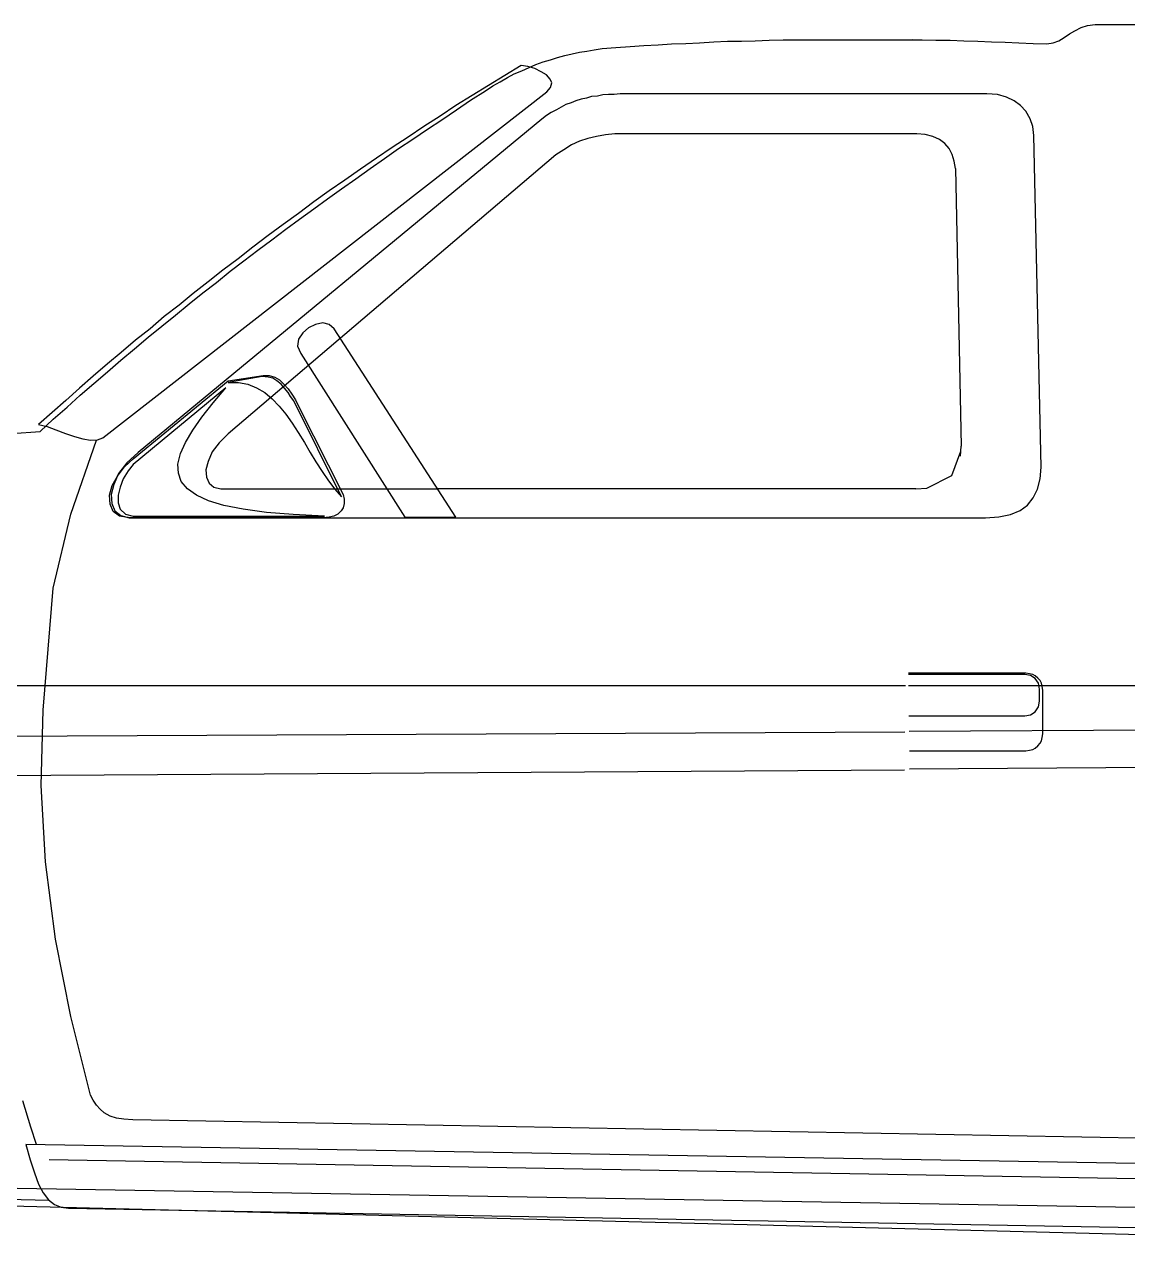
# Model space of a CAD drawing. Header units: millimetres. Extents: x 116290 to 180258, y 22146 to 121276.
# Drawn here: x 121988 to 123366, y 49015 to 50535 of the extents above; entities that cross this region are included whole.
import ezdxf

# ---------------------------------------------------------------- set-up
doc = ezdxf.new("R2010")
doc.units = ezdxf.units.MM

# ---------------------------------------------------------------- blocks, each defined once
blk = doc.blocks.new('A$C0482550F')
for p, q in [((2534.9, 1912.8), (2542.8, 1916.7)), ((2542.8, 1916.7), (2550.7, 1919.4)), ((2550.7, 1919.4), (2560.6, 1920.7)), ((2560.6, 1920.7), (4073.5, 1919.4)), ((2136, 1900.3), (2153.1, 1901)), ((2153.1, 1901), (2170.9, 1901.6)), ((2170.9, 1901.6), (2311.9, 1901.6)), ((2311.9, 1901.6), (2329.7, 1901.6)), ((2318, 1901.6), (2327.3, 1901.6)), ((2327.3, 1901.6), (2344.4, 1901.6)), ((2329.7, 1901.6), (2332.9, 1901.8)), ((2344.4, 1901.6), (2361.5, 1901)), ((2361.5, 1901), (2379.2, 1901)), ((2379.2, 1901), (2396.3, 1900.3)), ((2515.2, 1900.3), (2521.8, 1904.3)), ((2521.8, 1904.3), (2528.4, 1908.8)), ((2528.4, 1908.8), (2534.9, 1912.8)), ((1907.3, 1883.9), (1916.5, 1885.9)), ((1916.5, 1885.9), (1925.7, 1887.2)), ((1925.7, 1887.2), (1934.9, 1889.1)), ((1934.9, 1889.1), (1944.8, 1890.5)), ((1944.8, 1890.5), (1961.9, 1891.8)), ((1961.9, 1891.8), (1979.6, 1893.1)), ((1979.6, 1893.1), (1996.7, 1894.4)), ((1996.7, 1894.4), (2014.5, 1895.1)), ((2014.5, 1895.1), (2031.5, 1896.4)), ((2031.5, 1896.4), (2049.3, 1897)), ((2049.3, 1897), (2066.4, 1897.7)), ((2066.4, 1897.7), (2084.1, 1899)), ((2084.1, 1899), (2101.2, 1899.7)), ((2101.2, 1899.7), (2118.9, 1899.7)), ((2118.9, 1899.7), (2136, 1900.3)), ((2396.3, 1900.3), (2414, 1899.7)), ((2414, 1899.7), (2431.1, 1899)), ((2431.1, 1899), (2448.2, 1898.3)), ((2448.2, 1898.3), (2465.3, 1897.7)), ((2465.3, 1897.7), (2483, 1897)), ((2483, 1897), (2500.1, 1896.4)), ((2500.1, 1896.4), (2508, 1897.7)), ((2508, 1897.7), (2515.2, 1900.3)), ((1853.4, 1866.8), (1861.9, 1870.7)), ((1861.9, 1870.7), (1871.2, 1874)), ((1871.2, 1874), (1880.4, 1876.6)), ((1880.4, 1876.6), (1888.9, 1879.3)), ((1888.9, 1879.3), (1898.1, 1881.9)), ((1898.1, 1881.9), (1907.3, 1883.9)), ((1823.2, 1856.9), (1802.8, 1844.4)), ((1843.6, 1869.4), (1823.2, 1856.9)), ((1826.5, 1854.3), (1835, 1858.9)), ((1835, 1858.9), (1844.2, 1862.9)), ((1852.1, 1868.1), (1843.6, 1869.4)), ((1844.2, 1862.9), (1853.4, 1866.8)), ((1860.7, 1865.5), (1852.1, 1868.1)), ((1868.5, 1861.5), (1860.7, 1865.5)), ((1875.1, 1857.6), (1868.5, 1861.5)), ((1879.7, 1852.3), (1875.1, 1857.6)), ((1802.8, 1844.4), (1782.4, 1832)), ((1798.9, 1837.9), (1808.1, 1843.8)), ((1808.1, 1843.8), (1817.3, 1849)), ((1817.3, 1849), (1826.5, 1854.3)), ((1875.8, 1836.6), (1880.4, 1841.8)), ((1881.7, 1847.7), (1879.7, 1852.3)), ((1880.4, 1841.8), (1881.7, 1847.7)), ((1321.1, 1404.8), (1875.8, 1836.6)), ((1782.4, 1832), (1762.1, 1819.5)), ((1762.7, 1814.2), (1780.5, 1826.1)), ((1780.5, 1826.1), (1798.9, 1837.9)), ((1911.9, 1825.4), (1906, 1822.8)), ((1918.5, 1827.4), (1911.9, 1825.4)), ((1925.1, 1828.7), (1918.5, 1827.4)), ((1931.6, 1830.7), (1925.1, 1828.7)), ((1938.8, 1831.3), (1931.6, 1830.7)), ((1945.4, 1832.6), (1938.8, 1831.3)), ((1952.7, 1833.3), (1945.4, 1832.6)), ((1959.9, 1833.3), (1952.7, 1833.3)), ((1967.1, 1833.9), (1959.9, 1833.3)), ((1975, 1833.9), (1967.1, 1833.9)), ((2332.1, 1833.9), (1975, 1833.9)), ((2425.2, 1833.9), (2318.9, 1833.9)), ((2438.4, 1833.3), (2425.2, 1833.9)), ((2449.5, 1830), (2438.4, 1833.3)), ((2459.4, 1825.4), (2449.5, 1830)), ((2467.3, 1819.5), (2459.4, 1825.4)), ((1762.1, 1819.5), (1742.3, 1806.3)), ((1744.3, 1801.7), (1762.7, 1814.2)), ((1881, 1810.9), (1875.1, 1807)), ((1887.6, 1814.2), (1881, 1810.9)), ((1893.5, 1817.5), (1887.6, 1814.2)), ((1899.4, 1820.8), (1893.5, 1817.5)), ((1906, 1822.8), (1899.4, 1820.8)), ((2473.8, 1812.2), (2467.3, 1819.5)), ((2479.1, 1803), (2473.8, 1812.2)), ((1869.2, 1802.4), (1365.1, 1386.3)), ((1742.3, 1806.3), (1722, 1793.2)), ((1726.6, 1789.9), (1744.3, 1801.7)), ((1875.1, 1807), (1869.2, 1802.4)), ((2482.4, 1793.2), (2479.1, 1803)), ((1702.3, 1780), (1682.5, 1766.9)), ((1722, 1793.2), (1702.3, 1780)), ((1708.2, 1777.4), (1726.6, 1789.9)), ((1937.6, 1780.7), (1927, 1778.1)), ((1948.7, 1782.7), (1937.6, 1780.7)), ((1960.5, 1784), (1948.7, 1782.7)), ((1973, 1784), (1960.5, 1784)), ((2331.5, 1784), (1973, 1784)), ((2337.8, 1784), (2319.5, 1784)), ((2348.3, 1783.3), (2337.8, 1784)), ((2357.5, 1780.7), (2348.3, 1783.3)), ((2366.1, 1776.8), (2357.5, 1780.7)), ((2483.7, 1782), (2482.4, 1793.2)), ((2492.9, 1368), (2483.7, 1782)), ((1682.5, 1766.9), (1662.8, 1753.8)), ((1672.7, 1753.1), (1690.4, 1765.6)), ((1690.4, 1765.6), (1708.2, 1777.4)), ((1896.8, 1764.3), (1886.9, 1757.7)), ((1906.6, 1770.2), (1896.8, 1764.3)), ((1916.5, 1774.8), (1906.6, 1770.2)), ((1927, 1778.1), (1916.5, 1774.8)), ((2372.6, 1772.2), (2366.1, 1776.8)), ((2377.9, 1765.6), (2372.6, 1772.2)), ((2381.8, 1758.4), (2377.9, 1765.6)), ((1886.9, 1757.7), (1477.5, 1409.4)), ((1662.8, 1753.8), (1643.1, 1739.9)), ((1654.9, 1740.6), (1672.7, 1753.1)), ((2384.5, 1749.8), (2381.8, 1758.4)), ((2385.8, 1740.6), (2384.5, 1749.8)), ((1643.1, 1739.9), (1623.4, 1726.1)), ((1637.2, 1728.1), (1654.9, 1740.6)), ((2385.8, 1740.6), (2393, 1394.2)), ((1623.4, 1726.1), (1603.7, 1713)), ((1619.4, 1715.6), (1637.2, 1728.1)), ((1603.7, 1713), (1584.6, 1699.2)), ((1601.7, 1703.1), (1619.4, 1715.6)), ((1584.6, 1699.2), (1565.6, 1684.8)), ((1566.9, 1677.5), (1584.6, 1690.6)), ((1584.6, 1690.6), (1601.7, 1703.1)), ((1565.6, 1684.8), (1546.5, 1670.9)), ((1549.8, 1665), (1566.9, 1677.5)), ((1546.5, 1670.9), (1527.4, 1657.1)), ((1532, 1651.9), (1549.8, 1665)), ((1508.4, 1642.7), (1490, 1628.2)), ((1527.4, 1657.1), (1508.4, 1642.7)), ((1514.9, 1638.7), (1532, 1651.9)), ((1490, 1628.2), (1470.9, 1613.8)), ((1497.2, 1625.6), (1514.9, 1638.7)), ((1470.9, 1613.8), (1452.5, 1599.3)), ((1463, 1598.6), (1480.1, 1612.5)), ((1480.1, 1612.5), (1497.2, 1625.6)), ((1452.5, 1599.3), (1434.1, 1584.8)), ((1445.9, 1585.5), (1463, 1598.6)), ((1434.1, 1584.8), (1416.3, 1570.4)), ((1428.8, 1571.7), (1445.9, 1585.5)), ((1416.3, 1570.4), (1397.9, 1555.9)), ((1411.8, 1557.9), (1428.8, 1571.7)), ((1397.9, 1555.9), (1380.2, 1540.8)), ((1394.7, 1544.1), (1411.8, 1557.9)), ((1380.2, 1540.8), (1361.8, 1526.4)), ((1377.6, 1530.3), (1394.7, 1544.1)), ((1578, 1542.1), (1570.8, 1535.6)), ((1586.6, 1546.1), (1578, 1542.1)), ((1595.8, 1548), (1586.6, 1546.1)), ((1603.7, 1546.1), (1595.8, 1548)), ((1610.2, 1540.8), (1603.7, 1546.1)), ((1762.1, 1305.5), (1610.2, 1540.8)), ((1361.8, 1526.4), (1344, 1511.2)), ((1360.5, 1515.8), (1377.6, 1530.3)), ((1565.6, 1527.7), (1564.2, 1519.1)), ((1570.8, 1535.6), (1565.6, 1527.7)), ((1344, 1511.2), (1327, 1496.8)), ((1343.4, 1501.4), (1360.5, 1515.8)), ((1564.2, 1519.1), (1568.2, 1509.9)), ((1568.2, 1509.9), (1698.3, 1305.5)), ((1327, 1496.8), (1309.2, 1481.7)), ((1327, 1486.9), (1343.4, 1501.4)), ((1309.2, 1481.7), (1292.1, 1466.5)), ((1309.9, 1472.4), (1327, 1486.9)), ((1359.2, 1378.5), (1477.5, 1475.7)), ((1477.5, 1475.7), (1521.5, 1482.3)), ((1520.2, 1481), (1477.5, 1473.8)), ((1527.4, 1480.3), (1520.2, 1481)), ((1521.5, 1482.3), (1528.8, 1482.3)), ((1533.3, 1479), (1527.4, 1480.3)), ((1528.8, 1482.3), (1536, 1480.3)), ((1538.6, 1475.7), (1533.3, 1479)), ((1536, 1480.3), (1541.9, 1477.1)), ((1543.9, 1471.8), (1538.6, 1475.7)), ((1541.9, 1477.1), (1547.1, 1471.8)), ((1292.1, 1466.5), (1275, 1451.4)), ((1292.8, 1458), (1309.9, 1472.4)), ((1474.8, 1467.2), (1359.2, 1371.2)), ((1459.1, 1448.1), (1474.8, 1467.2)), ((1477.5, 1473.8), (1490.6, 1473.8)), ((1490.6, 1473.8), (1502.4, 1471.8)), ((1502.4, 1471.8), (1513, 1467.2)), ((1513, 1467.2), (1523.5, 1461.3)), ((1523.5, 1461.3), (1532.7, 1453.4)), ((1547.8, 1466.5), (1543.9, 1471.8)), ((1547.1, 1471.8), (1552.4, 1465.9)), ((1552.4, 1461.3), (1547.8, 1466.5)), ((1552.4, 1465.9), (1557, 1459.3)), ((1555.7, 1456), (1552.4, 1461.3)), ((1275, 1451.4), (1258, 1436.3)), ((1276.4, 1442.9), (1292.8, 1458)), ((1444.6, 1430.4), (1459.1, 1448.1)), ((1532.7, 1453.4), (1541.2, 1444.2)), ((1559.6, 1450.8), (1555.7, 1456)), ((1557, 1459.3), (1561.6, 1452.1)), ((1619.4, 1331.1), (1559.6, 1450.8)), ((1561.6, 1452.1), (1565.6, 1444.2)), ((1258, 1436.3), (1240.9, 1421.2)), ((1259.3, 1427.8), (1276.4, 1442.9)), ((1433.4, 1414), (1444.6, 1430.4)), ((1541.2, 1444.2), (1549.8, 1434.3)), ((1549.8, 1434.3), (1557.7, 1423.1)), ((1565.6, 1444.2), (1621.4, 1333.8)), ((1240.9, 1421.2), (1251.4, 1418.6)), ((1242.8, 1412.6), (1259.3, 1427.8)), ((1251.4, 1418.6), (1262.6, 1414.6)), ((1262.6, 1414.6), (1274.4, 1410)), ((1557.7, 1423.1), (1564.9, 1411.3)), ((1207.3, 1410), (1242.8, 1412.6)), ((1274.4, 1410), (1285.6, 1406.1)), ((1281, 1309.4), (1313.2, 1401.5)), ((1285.6, 1406.1), (1296.1, 1403.4)), ((1296.1, 1403.4), (1305.9, 1401.5)), ((1305.9, 1401.5), (1314.5, 1402.1)), ((1314.5, 1402.1), (1321.1, 1404.8)), ((1424.2, 1398.8), (1433.4, 1414)), ((1477.5, 1409.4), (1466.3, 1398.2)), ((1564.9, 1411.3), (1572.8, 1398.8)), ((1365.1, 1386.3), (1351.3, 1373.2)), ((1415, 1371.9), (1418.3, 1385)), ((1418.3, 1385), (1424.2, 1398.8)), ((1457.8, 1387), (1452.5, 1375.2)), ((1466.3, 1398.2), (1457.8, 1387)), ((1572.8, 1398.8), (1580, 1386.3)), ((1580, 1386.3), (1587.2, 1374.5)), ((2381.5, 1357.6), (2392.7, 1388)), ((2392.3, 1381.8), (2393, 1394.2)), ((1351.3, 1373.2), (1340.8, 1360.1)), ((1348, 1368.6), (1359.2, 1378.5)), ((1359.2, 1371.2), (1352.6, 1363.3)), ((1415.7, 1360.7), (1415, 1371.9)), ((1452.5, 1375.2), (1449.9, 1364.7)), ((1587.2, 1374.5), (1595.1, 1362.7)), ((1332.9, 1345), (1339.5, 1356.8)), ((1340.8, 1360.1), (1334.9, 1346.3)), ((1339.5, 1356.8), (1348, 1368.6)), ((1346.7, 1353.5), (1342.8, 1343)), ((1352.6, 1363.3), (1346.7, 1353.5)), ((1419, 1350.2), (1415.7, 1360.7)), ((1449.9, 1364.7), (1450.5, 1355.5)), ((1450.5, 1355.5), (1453.8, 1348.2)), ((1595.1, 1362.7), (1603, 1350.9)), ((2350.3, 1341.7), (2381.5, 1357.6)), ((2488.3, 1340.4), (2491.6, 1353.5)), ((2491.6, 1353.5), (2492.9, 1368)), ((1329.6, 1333.1), (1332.9, 1345)), ((1334.9, 1346.3), (1331.6, 1333.8)), ((1342.8, 1343), (1340.1, 1333.1)), ((1426.9, 1341), (1419, 1350.2)), ((1438, 1333.1), (1426.9, 1341)), ((1453.8, 1348.2), (1459.7, 1343)), ((1459.7, 1343), (1468.3, 1341)), ((1468.3, 1341), (1739.2, 1341)), ((1603, 1350.9), (1610.9, 1340.4)), ((1610.9, 1340.4), (1619.4, 1331.1)), ((2325.9, 1341), (1739.2, 1341)), ((2336.5, 1341), (2325, 1341)), ((2336.5, 1341), (2350.3, 1341.7)), ((2483, 1329.8), (2488.3, 1340.4)), ((1330.3, 1321.9), (1329.6, 1333.1)), ((1331.6, 1333.8), (1332.2, 1322.6)), ((1340.1, 1333.1), (1340.1, 1323.3)), ((1340.1, 1323.3), (1342.8, 1315.4)), ((1453.1, 1325.9), (1438, 1333.1)), ((1472.2, 1320), (1453.1, 1325.9)), ((1621.4, 1333.8), (1622.7, 1327.9)), ((1622.7, 1327.9), (1622.7, 1322.6)), ((2475.8, 1320.6), (2483, 1329.8)), ((1259.3, 1216.8), (1281, 1309.4)), ((1334.2, 1312.8), (1330.3, 1321.9)), ((1332.2, 1322.6), (1336.2, 1313.4)), ((1342.1, 1306.8), (1334.2, 1312.8)), ((1336.2, 1313.4), (1343.4, 1307.5)), ((1342.8, 1315.4), (1349.3, 1309.4)), ((1349.3, 1309.4), (1359.2, 1306.8)), ((1496.5, 1315.4), (1472.2, 1320)), ((1525.5, 1311.4), (1496.5, 1315.4)), ((1559, 1308.8), (1525.5, 1311.4)), ((1597.8, 1306.8), (1559, 1308.8)), ((1614.8, 1309.4), (1609.6, 1306.8)), ((1618.8, 1313.4), (1614.8, 1309.4)), ((1621.4, 1317.3), (1618.8, 1313.4)), ((1622.7, 1322.6), (1621.4, 1317.3)), ((2440.3, 1306.2), (2454.8, 1308.8)), ((2454.8, 1308.8), (2466.6, 1314)), ((2466.6, 1314), (2475.8, 1320.6)), ((1355.2, 1304.9), (1342.1, 1306.8)), ((1343.4, 1307.5), (1353.9, 1304.9)), ((1353.9, 1304.9), (2325.5, 1304.9)), ((1595.8, 1304.9), (1355.2, 1304.9)), ((1359.2, 1306.8), (1597.8, 1306.8)), ((1603.7, 1305.5), (1595.8, 1304.9)), ((1609.6, 1306.8), (1603.7, 1305.5)), ((1698.3, 1305.5), (1762.1, 1305.5)), ((2325.5, 1304.9), (2423.3, 1304.9)), ((2423.3, 1304.9), (2440.3, 1306.2)), ((1246.8, 1064.7), (1259.3, 1216.8)), ((2473.8, 1110.7), (2327.2, 1110.7)), ((2478.5, 1110.1), (2473.8, 1110.7)), ((2323.6, 1094.9), (62.4, 1094.9)), ((2472.5, 1109.4), (2327.2, 1109.4)), ((3133, 1094.9), (2327.4, 1094.9)), ((2479.8, 1108.1), (2472.5, 1109.4)), ((2482.4, 1109.4), (2478.5, 1110.1)), ((2485.7, 1104.1), (2479.8, 1108.1)), ((2485.7, 1107.4), (2482.4, 1109.4)), ((2489, 1104.8), (2485.7, 1107.4)), ((2489.6, 1098.2), (2485.7, 1104.1)), ((2491.6, 1101.5), (2489, 1104.8)), ((2490.9, 1091), (2489.6, 1098.2)), ((2493.5, 1098.2), (2491.6, 1101.5)), ((2494.2, 1094.3), (2493.5, 1098.2)), ((2490.9, 1075.9), (2490.9, 1091)), ((2494.9, 1089.7), (2494.2, 1094.3)), ((2494.9, 1035.1), (2494.9, 1089.7)), ((1244.2, 970.7), (1246.8, 1064.7)), ((2485.7, 1062.7), (2489.6, 1068.7)), ((2489.6, 1068.7), (2490.9, 1075.9)), ((2327.8, 1057.5), (2472.5, 1057.5)), ((2472.5, 1057.5), (2479.8, 1058.8)), ((2479.8, 1058.8), (2485.7, 1062.7)), ((2322.9, 1037.3), (52.6, 1025.9)), ((4067, 1047.2), (2328.1, 1038)), ((2494.2, 1030.5), (2494.9, 1035.1)), ((2485.7, 1017.4), (2489, 1020)), ((2489, 1020), (2491.6, 1023.3)), ((2491.6, 1023.3), (2493.5, 1026.6)), ((2493.5, 1026.6), (2494.2, 1030.5)), ((2328.4, 1014.1), (2473.8, 1014.1)), ((2473.8, 1014.1), (2478.5, 1014.8)), ((2478.5, 1014.8), (2482.4, 1015.4)), ((2482.4, 1015.4), (2485.7, 1017.4)), ((129.5, 976.5), (2322.3, 990.4)), ((2328.6, 991.3), (4067, 1003)), ((1249.4, 875.4), (1244.2, 970.7)), ((1261.9, 778.8), (1249.4, 875.4)), ((1281, 682.2), (1261.9, 778.8)), ((1305.9, 584.3), (1281, 682.2)), ((1309.2, 577.7), (1305.9, 584.3)), ((1231, 544.2), (1221.2, 577.1)), ((1313.2, 571.8), (1309.2, 577.7)), ((1317.8, 566.6), (1313.2, 571.8)), ((1323, 562), (1317.8, 566.6)), ((1330.3, 558), (1323, 562)), ((1338.1, 555.4), (1330.3, 558)), ((1347.3, 554.1), (1338.1, 555.4)), ((1358.5, 553.4), (1347.3, 554.1)), ((3031.8, 522.5), (1358.5, 553.4)), ((1238.2, 522.5), (1231, 544.2)), ((3022.6, 491.6), (1225.1, 522.5)), ((1225.1, 522.5), (1230.3, 503.4)), ((1230.3, 503.4), (1235.6, 487)), ((3016.9, 472.6), (1254, 503.4)), ((1235.6, 487), (1240.9, 473.2)), ((1240.9, 473.2), (1246.8, 462)), ((1177.1, 468.6), (3006.4, 437.7)), ((1246.8, 462), (1253.4, 453.5)), ((2995.1, 400), (1177.1, 446.3)), ((1201.5, 454.4), (1254, 452.9)), ((1253.4, 453.5), (1260.6, 447.6)), ((1260.6, 447.6), (1269.1, 444.3)), ((1269.1, 444.3), (1278.3, 443)), ((1278.3, 443), (2998.7, 412.1))]:
    blk.add_line(p, q)

msp = doc.modelspace()

# ---------------------------------------------------------------- block references
msp.add_blockref('A$C0482550F', (120764.6, 48614.7))

doc.saveas('drawing.dxf')
